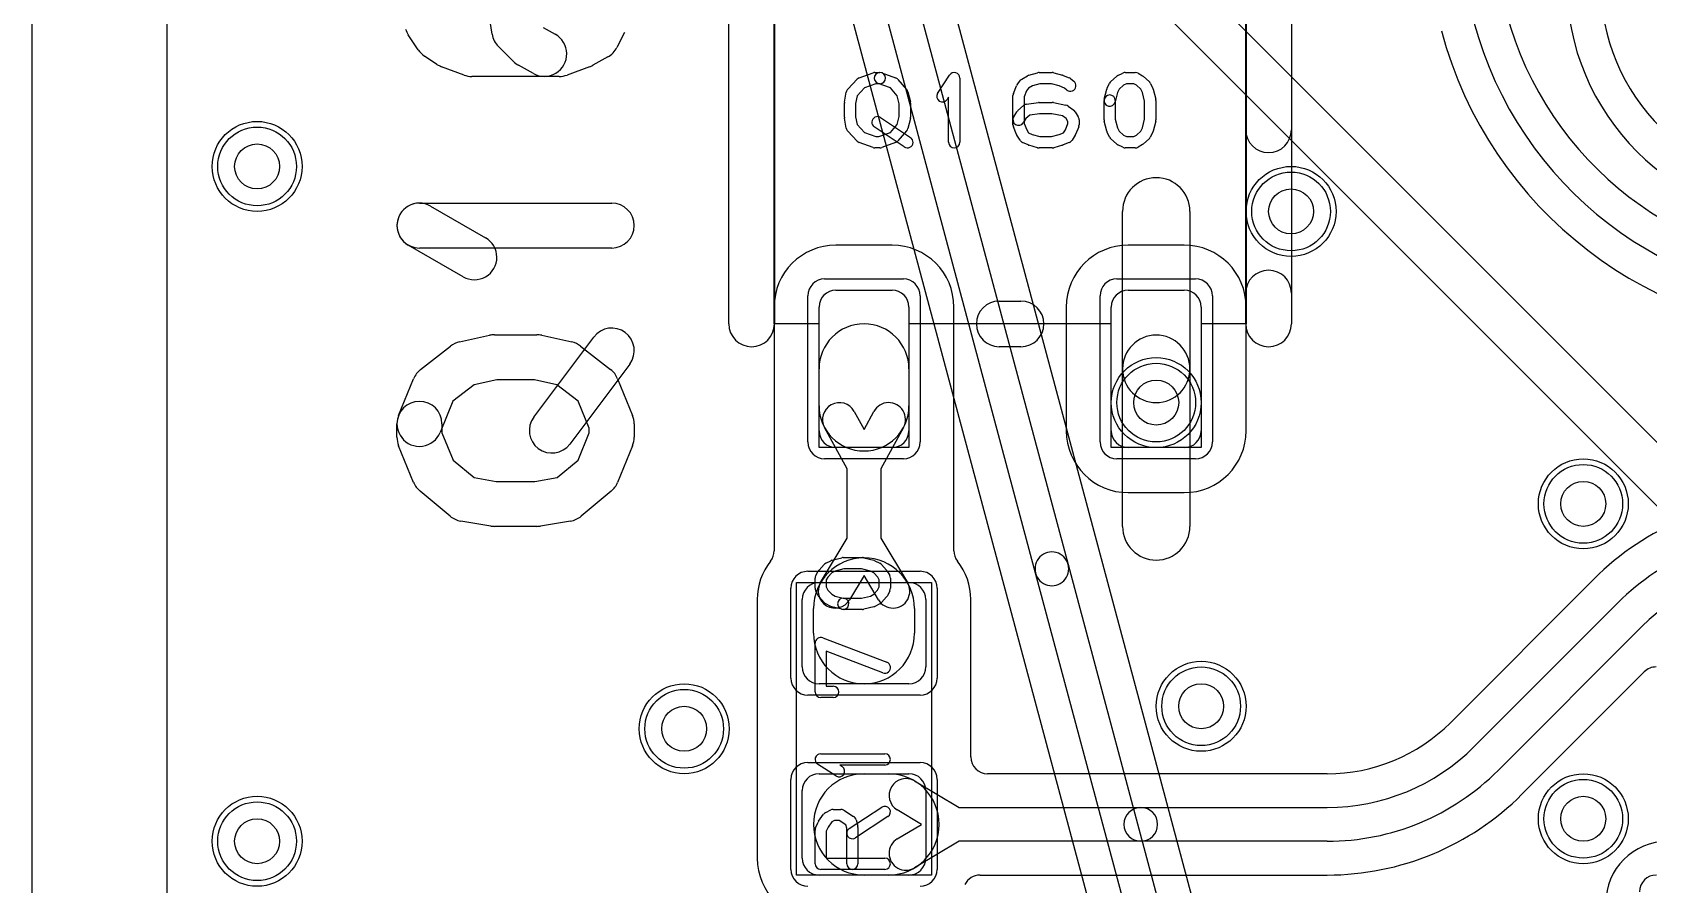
# Model space of a CAD drawing. Extents: x 0 to 20.5, y -0.5 to 20.
# Drawn here: x 0 to 7.19, y 6.81 to 10.6 of the extents above; entities that cross this region are included whole.
import ezdxf

# ---------------------------------------------------------------- set-up
doc = ezdxf.new("R2010")
doc.units = 0
for name, color, linetype in [('Hole', 1, 'CONTINUOUS'), ('L1', 3, 'CONTINUOUS'), ('L2', 3, 'CONTINUOUS'), ('L3', 3, 'CONTINUOUS'), ('L4', 3, 'CONTINUOUS'), ('MetalMask-A', 176, 'CONTINUOUS'), ('Outline', 7, 'CONTINUOUS'), ('PartsArea-A', 111, 'CONTINUOUS'), ('PartsSilk-A', 221, 'CONTINUOUS'), ('Resist-A', 2, 'CONTINUOUS'), ('Resist-B', 2, 'CONTINUOUS'), ('Silk-A', 140, 'CONTINUOUS')]:
    doc.layers.add(name, color=color, linetype=linetype)

msp = doc.modelspace()

# ---------------------------------------------------------------- linework, layer by layer
at = {"layer": 'Hole'}
for centre in [(1, 10), (5.6, 9.8), (5, 8.95), (6.9, 8.5), (5.2, 7.6), (2.9, 7.5), (6.9, 7.1), (1, 7)]:
    msp.add_circle(centre, 0.1, dxfattribs=at)
at = {"layer": 'L1'}
for p, q in [((0.60004, 0.9949), (0.60004, 14.325)), ((4.85, 9.1), (4.85, 9.8)), ((5.15, 9.8), (5.15, 9.1)), ((3.825, 9.65004), (3.575, 9.65004)), ((5.125, 9.65004), (4.875, 9.65004)), ((3.575, 9.45), (3.825, 9.45)), ((4.875, 9.45), (5.125, 9.45)), ((3.29996, 9.375), (3.29996, 8.29151)), ((3.5, 8.825), (3.5, 9.375)), ((3.9, 9.375), (3.9, 8.825)), ((4.10004, 8.29151), (4.10004, 9.375)), ((4.59996, 9.375), (4.59996, 8.825)), ((4.8, 8.825), (4.8, 9.375)), ((5.2, 9.375), (5.2, 8.825)), ((5.40004, 8.825), (5.40004, 9.375)), ((3.5, 8.935), (3.5, 9.1)), ((3.9, 9.1), (3.9, 8.935)), ((4.85, 8.4), (4.85, 9.1)), ((5.15, 9.1), (5.15, 8.4)), ((3.65615, 8.91096), (3.7, 8.83099)), ((3.7, 8.83099), (3.74385, 8.91096)), ((3.625, 8.65579), (3.52463, 8.83884)), ((3.87537, 8.83884), (3.775, 8.65579)), ((3.825, 8.75), (3.575, 8.75)), ((5.125, 8.75), (4.875, 8.75)), ((3.625, 8.3478), (3.625, 8.65579)), ((3.775, 8.65579), (3.775, 8.3478)), ((4.875, 8.54996), (5.125, 8.54996)), ((3.50684, 8.15), (3.625, 8.3478)), ((3.775, 8.3478), (3.89316, 8.15)), ((3.5, 8.15), (3.9, 8.15)), ((3.7, 8.18085), (3.63562, 8.07308)), ((3.76438, 8.07308), (3.7, 8.18085)), ((6.94799, 8.16623), (6.30877, 7.52702)), ((3.22496, 8.075), (3.22496, 6.925)), ((3.425, 7.775), (3.425, 8.075)), ((3.975, 8.075), (3.975, 7.775)), ((4.17504, 7.37504), (4.17504, 8.075)), ((6.41486, 7.42092), (7.05408, 8.06014)), ((3.475, 7.925), (3.475, 8.03461)), ((3.925, 8.03461), (3.925, 7.925)), ((7.16015, 7.95407), (6.52092, 7.31485)), ((3.9, 7.7), (3.5, 7.7)), ((6.62702, 7.20876), (7.17129, 7.75303)), ((3.5, 7.3), (3.9, 7.3)), ((3.7, 7.3), (3.80961, 7.3)), ((3.925, 7.26816), (4.1228, 7.15)), ((5.76079, 7.30004), (4.25004, 7.30004)), ((3.425, 6.925), (3.425, 7.225)), ((3.975, 7.225), (3.975, 6.925)), ((3.95585, 7.075), (3.84808, 7.13938)), ((4.1228, 7.15), (4.93144, 7.15)), ((4.93144, 7.15), (5.76079, 7.15)), ((3.84808, 7.01062), (3.95585, 7.075)), ((4.1228, 7), (3.925, 6.88184)), ((4.93144, 7), (4.1228, 7)), ((5.76079, 7), (4.93144, 7)), ((3.9, 6.85), (3.5, 6.85)), ((3.80961, 6.85), (3.7, 6.85)), ((4.21625, 6.84996), (5.76079, 6.84996))]:
    msp.add_line(p, q, dxfattribs=at)
for centre in [(1, 10), (5.6, 9.8), (5, 8.95), (6.9, 8.5), (5.2, 7.6), (2.9, 7.5), (6.9, 7.1), (1, 7)]:
    msp.add_circle(centre, 0.2, dxfattribs=at)
for centre, radius, start, end in [((7.9, 10.825), 1.075, 180, -90), ((7.9, 10.825), 0.925, 180, -90), ((8.03157, 11.075), 1.525, -164.999658, -90), ((8.03158, 11.07501), 1.82505, -164.999906, -90.000314), ((8.03157, 11.075), 1.675, -164.999681, -90), ((5, 9.8), 0.15, 0, 180), ((3.575, 9.375), 0.27504, 90, 180), ((3.825, 9.375), 0.27504, 0, 90), ((4.875, 9.375), 0.27504, 90, 180), ((5.125, 9.375), 0.27504, 0, 90), ((3.575, 9.375), 0.075, 90, 180), ((3.825, 9.375), 0.075, 0, 90), ((4.875, 9.375), 0.075, 90, 180), ((5.125, 9.375), 0.075, 0, 90), ((3.7, 9.1), 0.2, 0, 180), ((5, 9.1), 0.15, 0, 180), ((5, 9.1), 0.15, 180, 0), ((3.7, 8.935), 0.2, 180, 0), ((3.59039, 8.8749), 0.075, 28.738499, -151.262977), ((3.80961, 8.8749), 0.075, -28.738499, 151.262977), ((3.575, 8.825), 0.075, 180, -90), ((3.825, 8.825), 0.075, -90, 0), ((4.875, 8.825), 0.27504, 180, -90), ((4.875, 8.825), 0.075, 180, -90), ((5.125, 8.825), 0.27504, -90, 0), ((5.125, 8.825), 0.075, -90, 0), ((7.81423, 7.3), 1.22504, 90.000935, 135.000331), ((5, 8.4), 0.15, 180, 0), ((7.81422, 7.3), 1.075, 90.000533, 135), ((3.22496, 8.29151), 0.075, -38.210004, 0), ((4.17504, 8.29151), 0.075, 180, -141.789996), ((3.5, 8.07499), 0.27504, 141.788835, 179.997917), ((3.7, 8.03461), 0.225, 0, 180), ((3.9, 8.07499), 0.27504, 0.002083, 38.211165), ((7.81422, 7.3), 0.925, 90.000619, 135), ((3.5, 8.075), 0.075, 90, 180), ((3.57123, 8.11154), 0.075, 149.150224, -30.853009), ((3.82877, 8.11154), 0.075, -149.150224, 30.853009), ((3.9, 8.075), 0.075, 0, 90), ((3.7, 7.925), 0.225, 180, 0), ((3.5, 7.775), 0.075, 180, -90), ((3.9, 7.775), 0.075, -90, 0), ((7.22432, 7.7), 0.075, 90, 135), ((5.76079, 8.07501), 0.77497, -90, -45.000523), ((5.76079, 8.075), 0.925, -90, -45.000438), ((4.25004, 7.37504), 0.075, 180, -90), ((3.5, 7.225), 0.075, 90, 180), ((3.7, 7.075), 0.225, 90, -90), ((3.80961, 7.075), 0.225, -90, 90), ((3.88654, 7.20377), 0.075, 59.150224, -120.853009), ((3.9, 7.225), 0.075, 0, 90), ((5.76079, 8.075), 1.075, -90, -45.000754), ((5.76079, 8.075), 1.22504, -90, -45.000331), ((4.93144, 7.075), 0.075, 90, -90), ((4.93144, 7.075), 0.075, -90, 90), ((3.88654, 6.94623), 0.075, 120.849776, -59.146991), ((7.275, 6.725), 0.27504, 90, 180), ((3.5, 6.925), 0.27504, 180, -90), ((3.5, 6.925), 0.075, 180, -90), ((3.9, 6.925), 0.075, -90, 0), ((4.21625, 6.77496), 0.075, 90, 154.617124)]:
    msp.add_arc(centre, radius, start, end, dxfattribs=at)
at = {"layer": 'L2'}
msp.add_line((0.60004, 0.9949), (0.60004, 14.325), dxfattribs=at)
for centre in [(1, 10), (5.6, 9.8), (5, 8.95), (6.9, 8.5), (5.2, 7.6), (2.9, 7.5), (6.9, 7.1), (1, 7)]:
    msp.add_circle(centre, 0.2, dxfattribs=at)
at = {"layer": 'L3'}
msp.add_line((0.60004, 0.9949), (0.60004, 14.325), dxfattribs=at)
for centre in [(1, 10), (5.6, 9.8), (5, 8.95), (6.9, 8.5), (5.2, 7.6), (2.9, 7.5), (6.9, 7.1), (1, 7)]:
    msp.add_circle(centre, 0.2, dxfattribs=at)
at = {"layer": 'L4'}
for p, q in [((0.60004, 0.9949), (0.60004, 14.325)), ((4.46333, 8.1918), (3.39982, 12.1609)), ((3.5447, 12.19972), (4.60821, 8.23062)), ((5.82151, 4.28224), (3.70475, 12.18215)), ((3.26981, 12.06637), (5.38656, 4.16657)), ((8.30355, 7.69645), (4.34645, 11.65355)), ((4.205, 11.5121), (8.1621, 7.555)), ((4.60821, 8.23062), (5.67671, 4.24295)), ((5.53182, 4.20413), (4.46333, 8.1918))]:
    msp.add_line(p, q, dxfattribs=at)
for centre in [(1, 10), (5.6, 9.8), (5, 8.95), (6.9, 8.5), (5.2, 7.6), (2.9, 7.5), (6.9, 7.1), (1, 7)]:
    msp.add_circle(centre, 0.2, dxfattribs=at)
for start, end in [(14.999823, -165.00004), (-165.000177, 14.999869)]:
    msp.add_arc((4.53577, 8.21121), 0.075, start, end, dxfattribs=at)
at = {"layer": 'MetalMask-A'}
for p, q in [((3.575, 9.45), (3.825, 9.45)), ((4.875, 9.45), (5.125, 9.45)), ((3.5, 8.825), (3.5, 9.375)), ((3.9, 9.375), (3.9, 8.825)), ((4.8, 8.825), (4.8, 9.375)), ((5.2, 9.375), (5.2, 8.825)), ((3.825, 8.75), (3.575, 8.75)), ((5.125, 8.75), (4.875, 8.75)), ((3.5, 8.15), (3.9, 8.15)), ((3.425, 7.775), (3.425, 8.075)), ((3.975, 8.075), (3.975, 7.775)), ((3.9, 7.7), (3.5, 7.7)), ((3.5, 7.3), (3.9, 7.3)), ((3.425, 6.925), (3.425, 7.225)), ((3.975, 7.225), (3.975, 6.925)), ((3.9, 6.85), (3.5, 6.85))]:
    msp.add_line(p, q, dxfattribs=at)
for centre, start, end in [((3.575, 9.375), 90, 180), ((3.825, 9.375), 0, 90), ((4.875, 9.375), 90, 180), ((5.125, 9.375), 0, 90), ((3.575, 8.825), 180, -90), ((3.825, 8.825), -90, 0), ((4.875, 8.825), 180, -90), ((5.125, 8.825), -90, 0), ((3.5, 8.075), 90, 180), ((3.9, 8.075), 0, 90), ((3.5, 7.775), 180, -90), ((3.9, 7.775), -90, 0), ((3.5, 7.225), 90, 180), ((3.9, 7.225), 0, 90), ((3.5, 6.925), 180, -90), ((3.9, 6.925), -90, 0)]:
    msp.add_arc(centre, 0.075, start, end, dxfattribs=at)
at = {"layer": 'Outline'}
msp.add_line((0, 1), (0, 15), dxfattribs=at)
at = {"layer": 'PartsArea-A'}
for p, q in [((3.3, 9.3), (3.3, 11.1)), ((5.4, 11.1), (5.4, 9.3)), ((3.5, 9.3), (3.3, 9.3)), ((3.5, 8.75), (3.5, 9.3)), ((4.8, 9.3), (3.9, 9.3)), ((3.9, 9.3), (3.9, 8.75)), ((4.8, 8.75), (4.8, 9.3)), ((5.4, 9.3), (5.2, 9.3)), ((5.2, 9.3), (5.2, 8.75)), ((3.9, 8.75), (3.5, 8.75)), ((5.2, 8.75), (4.8, 8.75)), ((3.4, 6.85), (3.4, 8.15)), ((3.4, 8.15), (4, 8.15)), ((4, 8.15), (4, 6.85)), ((4, 6.85), (3.4, 6.85))]:
    msp.add_line(p, q, dxfattribs=at)
at = {"layer": 'PartsSilk-A'}
for p, q in [((3.0984, 9.3), (3.0984, 11.1)), ((5.6016, 11.1), (5.6016, 9.3)), ((3.3016, 10.9984), (3.3016, 9.3)), ((5.3984, 9.3), (5.3984, 10.9984)), ((3.62759, 10.34303), (3.66926, 10.38747)), ((3.67896, 10.39387), (3.74007, 10.41609)), ((3.75301, 10.36759), (3.70165, 10.34891)), ((3.74861, 10.41759), (3.77083, 10.41759)), ((3.77083, 10.36759), (3.75301, 10.36759)), ((3.81736, 10.34907), (3.76229, 10.36909)), ((3.77937, 10.41609), (3.84048, 10.39387)), ((3.85075, 10.38683), (3.88964, 10.34239)), ((4.02763, 10.3247), (4.08041, 10.40618)), ((4.12639, 10.39259), (4.12639, 10.10741)), ((4.36442, 10.32442), (4.37831, 10.35776)), ((4.38139, 10.36315), (4.39528, 10.38167)), ((4.40254, 10.38818), (4.42754, 10.40299)), ((4.45025, 10.35833), (4.4323, 10.34769)), ((4.43341, 10.40552), (4.4723, 10.41663)), ((4.48267, 10.36759), (4.45025, 10.35833)), ((4.47917, 10.41759), (4.5375, 10.41759)), ((4.534, 10.36759), (4.48267, 10.36759)), ((4.56829, 10.35779), (4.534, 10.36759)), ((4.54437, 10.41663), (4.58326, 10.40552)), ((4.59145, 10.34853), (4.56829, 10.35779)), ((4.58567, 10.40469), (4.61345, 10.39358)), ((4.61979, 10.38989), (4.63368, 10.37878)), ((4.78181, 10.34822), (4.79292, 10.37044)), ((4.79867, 10.37795), (4.82367, 10.40017)), ((4.8291, 10.40384), (4.85132, 10.41495)), ((4.85442, 10.3606), (4.83549, 10.34377)), ((4.8684, 10.36759), (4.85442, 10.3606)), ((4.8625, 10.41759), (4.90694, 10.41759)), ((4.9003, 10.36759), (4.8684, 10.36759)), ((4.91173, 10.36106), (4.9003, 10.36759)), ((4.93118, 10.34377), (4.91173, 10.36106)), ((4.91934, 10.4143), (4.93879, 10.40319)), ((4.943, 10.40017), (4.968, 10.37795)), ((4.97375, 10.37044), (4.98486, 10.34822)), ((3.61293, 10.28608), (3.62126, 10.33053)), ((3.66906, 10.31415), (3.6625, 10.27916)), ((3.70165, 10.34891), (3.66906, 10.31415)), ((3.84804, 10.31401), (3.81736, 10.34907)), ((3.85694, 10.2784), (3.84804, 10.31401)), ((3.89508, 10.33199), (3.90619, 10.28754)), ((4.07639, 10.30801), (4.06959, 10.29752)), ((4.07639, 10.10741), (4.07639, 10.30801)), ((4.3625, 10.18519), (4.3625, 10.31481)), ((4.42327, 10.33565), (4.4125, 10.30981)), ((4.4125, 10.30981), (4.4125, 10.19019)), ((4.42291, 10.27661), (4.47569, 10.28402)), ((4.4323, 10.34769), (4.42327, 10.33565)), ((4.47917, 10.28426), (4.5375, 10.28426)), ((4.5424, 10.28377), (4.59796, 10.27266)), ((4.60244, 10.33974), (4.59145, 10.34853)), ((4.76806, 10.20741), (4.76806, 10.29259)), ((4.76881, 10.29865), (4.77992, 10.3431)), ((4.82776, 10.32831), (4.81731, 10.28653)), ((4.81806, 10.29259), (4.81806, 10.21049)), ((4.83549, 10.34377), (4.82776, 10.32831)), ((4.93891, 10.32831), (4.93118, 10.34377)), ((4.94861, 10.28951), (4.93891, 10.32831)), ((4.94861, 10.21049), (4.94861, 10.28951)), ((4.98675, 10.3431), (4.99786, 10.29865)), ((4.99861, 10.29259), (4.99861, 10.20741)), ((3.6125, 10.21852), (3.6125, 10.28148)), ((3.62126, 10.16947), (3.61293, 10.21392)), ((3.6625, 10.27916), (3.6625, 10.22084)), ((3.6625, 10.22084), (3.66906, 10.18585)), ((3.77359, 10.2171), (3.90693, 10.12821)), ((3.84804, 10.18599), (3.85694, 10.2216)), ((3.85694, 10.2216), (3.85694, 10.2784)), ((3.90619, 10.21246), (3.89508, 10.16801)), ((3.90694, 10.28148), (3.90694, 10.21852)), ((4.3663, 10.22066), (4.38019, 10.24288)), ((4.38478, 10.24832), (4.40978, 10.27054)), ((4.42068, 10.21333), (4.4087, 10.19416)), ((4.43735, 10.22814), (4.42068, 10.21333)), ((4.48092, 10.23426), (4.43735, 10.22814)), ((4.53502, 10.23426), (4.48092, 10.23426)), ((4.58267, 10.22473), (4.53502, 10.23426)), ((4.59937, 10.21236), (4.58267, 10.22473)), ((4.60694, 10.20024), (4.59937, 10.21236)), ((4.60794, 10.26824), (4.63294, 10.24972)), ((4.63926, 10.24287), (4.65314, 10.22065)), ((3.66926, 10.11253), (3.62759, 10.15697)), ((3.66906, 10.18585), (3.70165, 10.15109)), ((3.70165, 10.15109), (3.75301, 10.13241)), ((3.87919, 10.08661), (3.74585, 10.1755)), ((3.76643, 10.13241), (3.81736, 10.15093)), ((3.81736, 10.15093), (3.84804, 10.18599)), ((3.88964, 10.15761), (3.85075, 10.11317)), ((4.37831, 10.14224), (4.36442, 10.17558)), ((4.4125, 10.19019), (4.42368, 10.16336)), ((4.42368, 10.16336), (4.43242, 10.14937)), ((4.43242, 10.14937), (4.44883, 10.14208)), ((4.44883, 10.14208), (4.48267, 10.13241)), ((4.534, 10.13241), (4.56829, 10.14221)), ((4.56829, 10.14221), (4.5873, 10.14981)), ((4.5873, 10.14981), (4.59577, 10.16336)), ((4.59577, 10.16336), (4.60694, 10.19019)), ((4.60694, 10.19019), (4.60694, 10.20024)), ((4.65502, 10.17558), (4.64114, 10.14224)), ((4.65694, 10.20741), (4.65694, 10.18519)), ((4.77992, 10.1569), (4.76881, 10.20135)), ((4.79292, 10.12956), (4.78181, 10.15178)), ((4.81806, 10.21049), (4.82776, 10.17169)), ((4.82776, 10.17169), (4.83549, 10.15623)), ((4.83549, 10.15623), (4.85442, 10.1394)), ((4.85442, 10.1394), (4.8684, 10.13241)), ((4.91173, 10.13894), (4.93118, 10.15623)), ((4.93118, 10.15623), (4.93891, 10.17169)), ((4.93891, 10.17169), (4.94861, 10.21049)), ((4.98486, 10.15178), (4.97375, 10.12956)), ((4.99786, 10.20135), (4.98675, 10.1569)), ((3.74007, 10.08391), (3.67896, 10.10613)), ((3.77083, 10.08241), (3.74861, 10.08241)), ((3.75301, 10.13241), (3.76643, 10.13241)), ((3.84048, 10.10613), (3.77937, 10.08391)), ((4.39408, 10.11638), (4.38019, 10.1386)), ((4.43013, 10.09567), (4.40513, 10.10678)), ((4.4723, 10.08337), (4.43341, 10.09448)), ((4.5375, 10.08241), (4.47917, 10.08241)), ((4.48267, 10.13241), (4.534, 10.13241)), ((4.58326, 10.09448), (4.54437, 10.08337)), ((4.61345, 10.10642), (4.58567, 10.09531)), ((4.63926, 10.1386), (4.62537, 10.11638)), ((4.82367, 10.09983), (4.79867, 10.12205)), ((4.85132, 10.08505), (4.8291, 10.09616)), ((4.90694, 10.08241), (4.8625, 10.08241)), ((4.8684, 10.13241), (4.9003, 10.13241)), ((4.9003, 10.13241), (4.91173, 10.13894)), ((4.93879, 10.09681), (4.91934, 10.0857)), ((4.968, 10.12205), (4.943, 10.09983)), ((4.3016, 9.4016), (4.3984, 9.4016)), ((4.3984, 9.1984), (4.3016, 9.1984)), ((3.4857, 8.18184), (3.49681, 8.20129)), ((3.49983, 8.2055), (3.52205, 8.2305)), ((3.52956, 8.23625), (3.55178, 8.24736)), ((3.57169, 8.20141), (3.55623, 8.19368)), ((3.5569, 8.24925), (3.60135, 8.26036)), ((3.61049, 8.21111), (3.57169, 8.20141)), ((3.60741, 8.26111), (3.69259, 8.26111)), ((3.68951, 8.21111), (3.61049, 8.21111)), ((3.72831, 8.20141), (3.68951, 8.21111)), ((3.69865, 8.26036), (3.7431, 8.24925)), ((3.74377, 8.19368), (3.72831, 8.20141)), ((3.74822, 8.24736), (3.77044, 8.23625)), ((3.77795, 8.2305), (3.80017, 8.2055)), ((3.80319, 8.20129), (3.8143, 8.18184)), ((3.48241, 8.125), (3.48241, 8.16944)), ((3.53894, 8.17423), (3.53241, 8.1628)), ((3.53241, 8.1628), (3.53241, 8.1309)), ((3.53241, 8.1309), (3.5394, 8.11692)), ((3.55623, 8.19368), (3.53894, 8.17423)), ((3.76106, 8.17423), (3.74377, 8.19368)), ((3.7606, 8.11692), (3.76759, 8.1309)), ((3.76759, 8.1628), (3.76106, 8.17423)), ((3.76759, 8.1309), (3.76759, 8.1628)), ((3.81759, 8.16944), (3.81759, 8.125)), ((3.49616, 8.0916), (3.48505, 8.11382)), ((3.52205, 8.06117), (3.49983, 8.08617)), ((3.55178, 8.04431), (3.52956, 8.05542)), ((3.5394, 8.11692), (3.55623, 8.09799)), ((3.55623, 8.09799), (3.57169, 8.09026)), ((3.57169, 8.09026), (3.61347, 8.07981)), ((3.60741, 8.08056), (3.68951, 8.08056)), ((3.68951, 8.08056), (3.72831, 8.09026)), ((3.72831, 8.09026), (3.74377, 8.09799)), ((3.74377, 8.09799), (3.7606, 8.11692)), ((3.77044, 8.05542), (3.74822, 8.04431)), ((3.80017, 8.08617), (3.77795, 8.06117)), ((3.81495, 8.11382), (3.80384, 8.0916)), ((3.60135, 8.03131), (3.5569, 8.04242)), ((3.69259, 8.03056), (3.60741, 8.03056)), ((3.7431, 8.04242), (3.69865, 8.03131)), ((3.48241, 7.66389), (3.48241, 7.88056)), ((3.51629, 7.90393), (3.80147, 7.79559)), ((3.78371, 7.74885), (3.53241, 7.84432)), ((3.53241, 7.84432), (3.53241, 7.68889)), ((3.56296, 7.63889), (3.50741, 7.63889)), ((3.53241, 7.68889), (3.56296, 7.68889)), ((3.5753, 7.29013), (3.49382, 7.34291)), ((3.50741, 7.38889), (3.79259, 7.38889)), ((3.79259, 7.33889), (3.59199, 7.33889)), ((3.59199, 7.33889), (3.60248, 7.33209)), ((3.4983, 7.0897), (3.52052, 7.12026)), ((3.52956, 7.12792), (3.55178, 7.13903)), ((3.56296, 7.14167), (3.5963, 7.14167)), ((3.60955, 7.13787), (3.65399, 7.11009)), ((3.63447, 7.05703), (3.77891, 7.15148)), ((3.48241, 6.9), (3.48241, 7.05)), ((3.48456, 7.06015), (3.49567, 7.08515)), ((3.54029, 7.06243), (3.53241, 7.0447)), ((3.55737, 7.08593), (3.54029, 7.06243)), ((3.56886, 7.09167), (3.55737, 7.08593)), ((3.58913, 7.09167), (3.56886, 7.09167)), ((3.61913, 7.07292), (3.58913, 7.09167)), ((3.62315, 7.05783), (3.61913, 7.07292)), ((3.62315, 6.9), (3.62315, 7.05783)), ((3.80627, 7.10964), (3.66183, 7.01519)), ((3.6649, 7.09533), (3.67231, 7.06755)), ((3.67315, 7.06111), (3.67315, 6.9)), ((3.53241, 7.0447), (3.53241, 6.925)), ((3.53241, 6.925), (3.79259, 6.925)), ((3.79259, 6.875), (3.50741, 6.875))]:
    msp.add_line(p, q, dxfattribs=at)
for centre, radius, start, end in [((3.6875, 10.37037), 0.025, 109.97136, 136.84761), ((3.74861, 10.39259), 0.025, 90, 109.97136), ((3.77083, 10.39259), 0.025, 70.02864, -109.981601), ((3.77083, 10.39259), 0.025, -90, 90), ((3.83194, 10.37037), 0.025, 41.188082, 70.02864), ((4.10139, 10.39259), 0.025, 0, 147.066193), ((4.40139, 10.34815), 0.025, 143.130102, 157.394238), ((4.41528, 10.36667), 0.025, 120.637524, 143.130102), ((4.44028, 10.38148), 0.025, 105.948544, 120.637524), ((4.47917, 10.39259), 0.025, 90, 105.948544), ((4.5375, 10.39259), 0.025, 74.051456, 90), ((4.57639, 10.38148), 0.025, 68.207103, 74.051456), ((4.61806, 10.35926), 0.025, -128.666967, 51.345223), ((4.60417, 10.37037), 0.025, 51.333033, 68.207103), ((4.81528, 10.35926), 0.025, 131.627831, 153.434949), ((4.84028, 10.38148), 0.025, 116.565051, 131.62783), ((4.8625, 10.39259), 0.025, 90, 116.565051), ((4.90694, 10.39259), 0.025, 60.266489, 90), ((4.92639, 10.38148), 0.025, 48.372169, 60.266489), ((4.95139, 10.35926), 0.025, 26.565051, 48.37217), ((3.6375, 10.28148), 0.025, 169.395833, 180), ((3.64583, 10.32593), 0.025, 136.84761, 169.395833), ((3.87083, 10.32593), 0.025, 14.030684, 41.188082), ((3.88194, 10.28148), 0.025, 0, 14.030684), ((4.04861, 10.31111), 0.025, 147.066457, -32.933807), ((4.3875, 10.31481), 0.025, 157.394238, 180), ((4.47917, 10.25926), 0.025, 90, 98.000474), ((4.5375, 10.25926), 0.025, 78.694563, 90), ((4.79306, 10.29259), 0.025, 0, 180), ((4.79306, 10.29259), 0.025, 165.969316, -14.03321), ((4.80417, 10.33704), 0.025, 153.434949, 165.969316), ((4.9625, 10.33704), 0.025, 14.030684, 26.565051), ((4.97361, 10.29259), 0.025, 0, 14.030684), ((3.6375, 10.21852), 0.025, 180, -169.395833), ((3.75972, 10.1963), 0.025, 56.303576, -123.689076), ((3.88194, 10.21852), 0.025, -14.030684, 0), ((4.3875, 10.20741), 0.025, 147.994617, -32.010019), ((4.40139, 10.22963), 0.025, 131.627831, 147.994617), ((4.42639, 10.25185), 0.025, 98.000474, 131.62783), ((4.59306, 10.24815), 0.025, 53.473873, 78.694563), ((4.61806, 10.22963), 0.025, 31.985944, 53.473873), ((4.63194, 10.20741), 0.025, 0, 31.985944), ((3.64583, 10.17407), 0.025, -169.395833, -136.84761), ((3.87083, 10.17407), 0.025, -41.188082, -14.030684), ((4.3875, 10.18519), 0.025, 180, -157.394238), ((4.40139, 10.15185), 0.025, -157.394238, -147.994617), ((4.61806, 10.15185), 0.025, -32.005383, -22.605762), ((4.63194, 10.18519), 0.025, -22.605762, 0), ((4.79306, 10.20741), 0.025, 180, -165.969316), ((4.80417, 10.16296), 0.025, -165.969316, -153.434949), ((4.9625, 10.16296), 0.025, -26.565051, -14.030684), ((4.97361, 10.20741), 0.025, -14.030684, 0), ((3.6875, 10.12963), 0.025, -136.84761, -109.97136), ((3.74861, 10.10741), 0.025, -109.97136, -90), ((3.77083, 10.10741), 0.025, -90, -70.02864), ((3.83194, 10.12963), 0.025, -70.02864, -41.188082), ((3.89306, 10.10741), 0.025, -123.696424, 56.310924), ((4.10139, 10.10741), 0.025, 180, 0), ((4.41528, 10.12963), 0.025, -147.994617, -113.950855), ((4.44028, 10.11852), 0.025, -113.950855, -105.948544), ((4.47917, 10.10741), 0.025, -105.948544, -90), ((4.5375, 10.10741), 0.025, -90, -74.051456), ((4.57639, 10.11852), 0.025, -74.051456, -68.207103), ((4.60417, 10.12963), 0.025, -68.207103, -32.005383), ((4.81528, 10.14074), 0.025, -153.434949, -131.62783), ((4.84028, 10.11852), 0.025, -131.627831, -116.565051), ((4.8625, 10.10741), 0.025, -116.565051, -90), ((4.90694, 10.10741), 0.025, -90, -60.266489), ((4.92639, 10.11852), 0.025, -60.266489, -48.37217), ((4.95139, 10.14074), 0.025, -48.372169, -26.565051), ((4.3016, 9.3), 0.1016, 90, -90), ((4.3984, 9.3), 0.1016, -90, 90), ((3.2, 9.3), 0.1016, 180, 0), ((5.5, 9.3), 0.1016, 180, 0), ((3.51852, 8.18889), 0.025, 138.372169, 150.266489), ((3.54074, 8.21389), 0.025, 116.565051, 138.37217), ((3.56296, 8.225), 0.025, 104.030684, 116.565051), ((3.60741, 8.23611), 0.025, 90, 104.030684), ((3.69259, 8.23611), 0.025, 75.969316, 90), ((3.73704, 8.225), 0.025, 63.434949, 75.969316), ((3.75926, 8.21389), 0.025, 41.627831, 63.434949), ((3.78148, 8.18889), 0.025, 29.733511, 41.62783), ((3.50741, 8.16944), 0.025, 150.266489, 180), ((3.79259, 8.16944), 0.025, 0, 29.733511), ((3.50741, 8.125), 0.025, 180, -153.434949), ((3.51852, 8.10278), 0.025, -153.434949, -138.37217), ((3.54074, 8.07778), 0.025, -138.372169, -116.565051), ((3.60741, 8.05556), 0.025, 90, -90), ((3.60741, 8.05556), 0.025, -104.030684, 75.96679), ((3.75926, 8.07778), 0.025, -63.434949, -41.62783), ((3.78148, 8.10278), 0.025, -41.627831, -26.565051), ((3.79259, 8.125), 0.025, -26.565051, 0), ((3.56296, 8.06667), 0.025, -116.565051, -104.030684), ((3.69259, 8.05556), 0.025, -90, -75.969316), ((3.73704, 8.06667), 0.025, -75.969316, -63.434949), ((3.50741, 7.88056), 0.025, 69.194494, 180), ((3.79259, 7.77222), 0.025, -110.805506, 69.198195), ((3.50741, 7.66389), 0.025, 180, -90), ((3.56296, 7.66389), 0.025, -90, 90), ((3.50741, 7.36389), 0.025, 90, -122.933807), ((3.79259, 7.36389), 0.025, -90, 90), ((3.58889, 7.31111), 0.025, -122.933543, 57.066193), ((3.54074, 7.10556), 0.025, 116.565051, 143.979316), ((3.56296, 7.11667), 0.025, 90, 116.565051), ((3.5963, 7.11667), 0.025, 57.994617, 90), ((3.79259, 7.13056), 0.025, -56.818537, 123.180863), ((3.50741, 7.05), 0.025, 156.049145, 180), ((3.51852, 7.075), 0.025, 143.982737, 156.039637), ((3.64815, 7.03611), 0.025, 123.181463, -56.819137), ((3.64074, 7.08889), 0.025, 14.925513, 57.989981), ((3.64815, 7.06111), 0.025, 0, 14.935268), ((3.79259, 6.9), 0.025, -90, 90), ((3.50741, 6.9), 0.025, 180, -90), ((3.64815, 6.9), 0.025, 180, 0)]:
    msp.add_arc(centre, radius, start, end, dxfattribs=at)
at = {"layer": 'Resist-A'}
for p, q in [((3.525, 9.5), (3.875, 9.5)), ((4.825, 9.5), (5.175, 9.5)), ((3.45, 8.775), (3.45, 9.425)), ((3.95, 9.425), (3.95, 8.775)), ((4.75, 8.775), (4.75, 9.425)), ((5.25, 9.425), (5.25, 8.775)), ((3.875, 8.7), (3.525, 8.7)), ((5.175, 8.7), (4.825, 8.7)), ((3.45, 8.2), (3.95, 8.2)), ((3.375, 7.725), (3.375, 8.125)), ((4.025, 8.125), (4.025, 7.725)), ((3.95, 7.65), (3.45, 7.65)), ((3.45, 7.35), (3.95, 7.35)), ((3.375, 6.875), (3.375, 7.275)), ((4.025, 7.275), (4.025, 6.875))]:
    msp.add_line(p, q, dxfattribs=at)
for centre in [(1, 10), (5.6, 9.8), (5, 8.95), (6.9, 8.5), (5.2, 7.6), (2.9, 7.5), (6.9, 7.1), (1, 7)]:
    msp.add_circle(centre, 0.175, dxfattribs=at)
for centre, start, end in [((3.525, 9.425), 90, 180), ((3.875, 9.425), 0, 90), ((4.825, 9.425), 90, 180), ((5.175, 9.425), 0, 90), ((3.525, 8.775), 180, -90), ((3.875, 8.775), -90, 0), ((4.825, 8.775), 180, -90), ((5.175, 8.775), -90, 0), ((3.45, 8.125), 90, 180), ((3.95, 8.125), 0, 90), ((3.45, 7.725), 180, -90), ((3.95, 7.725), -90, 0), ((3.45, 7.275), 90, 180), ((3.95, 7.275), 0, 90), ((3.45, 6.875), 180, -90), ((3.95, 6.875), -90, 0), ((7.225, 6.775), 90, 180)]:
    msp.add_arc(centre, 0.075, start, end, dxfattribs=at)
at = {"layer": 'Resist-B'}
for centre in [(1, 10), (5.6, 9.8), (5, 8.95), (6.9, 8.5), (5.2, 7.6), (2.9, 7.5), (6.9, 7.1), (1, 7)]:
    msp.add_circle(centre, 0.175, dxfattribs=at)
at = {"layer": 'Silk-A'}
for p, q in [((5.6016, 11.1), (5.6016, 10.16308)), ((3.0984, 9.3), (3.0984, 11.07234)), ((3.3016, 11.07234), (3.3016, 9.3)), ((5.3984, 10.16308), (5.3984, 10.9984)), ((2.04566, 10.58811), (2.02344, 10.72885)), ((1.71679, 10.51861), (1.67235, 10.58528)), ((2.27191, 10.61766), (2.32635, 10.58742)), ((2.63389, 10.59602), (2.60056, 10.52935)), ((2.1404, 10.46632), (2.07373, 10.53298)), ((1.8001, 10.45383), (1.74454, 10.49086)), ((1.92083, 10.40623), (1.82083, 10.44327)), ((2.22921, 10.41258), (2.16254, 10.44962)), ((2.47917, 10.44327), (2.37917, 10.40623)), ((2.55967, 10.48665), (2.493, 10.44962)), ((2.34444, 10.4), (1.95556, 10.4)), ((1.72222, 9.83704), (2.57778, 9.83704)), ((1.77212, 9.8237), (2.01657, 9.68296)), ((1.91677, 9.50964), (1.67232, 9.65038)), ((2.57778, 9.63704), (1.72222, 9.63704)), ((5.3984, 9.3), (5.3984, 9.43692)), ((5.6016, 9.43692), (5.6016, 9.3)), ((4.3016, 9.4016), (4.3984, 9.4016)), ((1.90053, 9.21984), (2.03387, 9.24947)), ((2.05556, 9.25185), (2.24444, 9.25185)), ((2.23111, 8.88593), (2.49778, 9.24148)), ((2.26613, 9.24947), (2.39947, 9.21984)), ((1.7275, 9.09746), (1.86083, 9.20116)), ((2.43917, 9.20116), (2.5725, 9.09746)), ((4.3984, 9.1984), (4.3016, 9.1984)), ((2.65778, 9.12148), (2.39111, 8.76593)), ((1.62967, 8.89343), (1.69634, 9.05639)), ((1.96586, 9.02948), (1.87134, 8.95596)), ((2.06654, 9.05185), (1.96586, 9.02948)), ((2.23346, 9.05185), (2.06654, 9.05185)), ((2.33414, 9.02948), (2.23346, 9.05185)), ((2.42866, 8.95596), (2.33414, 9.02948)), ((2.60366, 9.05639), (2.67033, 8.89343)), ((1.87134, 8.95596), (1.81477, 8.81769)), ((2.47778, 8.8359), (2.42866, 8.95596)), ((1.62222, 8.7963), (1.62222, 8.85556)), ((1.82222, 8.85556), (1.82222, 8.81596)), ((2.67778, 8.85556), (2.67778, 8.7963)), ((1.82222, 8.81596), (1.87202, 8.69422)), ((2.42798, 8.69422), (2.47778, 8.81596)), ((2.47778, 8.81596), (2.47778, 8.8359)), ((1.69634, 8.59547), (1.62967, 8.75844)), ((2.67033, 8.75844), (2.60366, 8.59547)), ((1.87202, 8.69422), (1.96541, 8.6164)), ((2.33459, 8.6164), (2.42798, 8.69422)), ((1.96541, 8.6164), (2.06384, 8.6)), ((2.06384, 8.6), (2.23616, 8.6)), ((2.23616, 8.6), (2.33459, 8.6164)), ((1.8582, 8.4454), (1.72487, 8.55651)), ((2.57513, 8.55651), (2.4418, 8.4454)), ((2.03912, 8.40136), (1.90578, 8.42358)), ((2.39422, 8.42358), (2.26088, 8.40136)), ((2.24444, 8.4), (2.05556, 8.4))]:
    msp.add_line(p, q, dxfattribs=at)
for centre, radius, start, end in [((1.75556, 10.64074), 0.1, -162.175656, -146.316289), ((2.14444, 10.6037), 0.1, -171.031246, -134.995949), ((2.27778, 10.5), 0.1, -119.056274, 60.944666), ((1.8, 10.57407), 0.1, -146.316289, -123.683711), ((2.51111, 10.57407), 0.1, -60.948735, -26.562489), ((1.85556, 10.53704), 0.1, -123.683711, -110.323336), ((2.21111, 10.53704), 0.1, -134.995949, -119.056273), ((2.44444, 10.53704), 0.1, -69.676664, -60.948735), ((1.95556, 10.5), 0.1, -110.323336, -90), ((2.34444, 10.5), 0.1, -90, -69.676664), ((5.5, 10.16308), 0.1016, 180, 0), ((1.72222, 9.73704), 0.1, 60.066081, -119.930818), ((1.72222, 9.73704), 0.1, 90, -90), ((2.57778, 9.73704), 0.1, -90, 90), ((1.96667, 9.5963), 0.1, -119.933919, 60.069182), ((5.5, 9.43692), 0.1016, 0, 180), ((4.3016, 9.3), 0.1016, 90, -90), ((4.3984, 9.3), 0.1016, -90, 90), ((2.57778, 9.18148), 0.1, -36.869898, 143.129329), ((3.2, 9.3), 0.1016, 180, 0), ((5.5, 9.3), 0.1016, 180, 0), ((1.92222, 9.12222), 0.1, 102.526943, 127.871466), ((2.05556, 9.15185), 0.1, 90, 102.526943), ((2.24444, 9.15185), 0.1, 77.473057, 90), ((2.37778, 9.12222), 0.1, 52.128534, 77.473057), ((1.78889, 9.01852), 0.1, 127.871466, 157.746396), ((2.51111, 9.01852), 0.1, 22.253604, 52.128534), ((1.72222, 8.85556), 0.1, 0, 180), ((1.72222, 8.85556), 0.1, 157.746396, -22.250393), ((2.31111, 8.82593), 0.1, 143.130102, -36.870671), ((2.57778, 8.85556), 0.1, 0, 22.253604), ((1.72222, 8.7963), 0.1, 180, -157.751699), ((2.57778, 8.7963), 0.1, -22.2483, 0), ((1.78889, 8.63333), 0.1, -157.7517, -129.807038), ((2.51111, 8.63333), 0.1, -50.192962, -22.248301), ((1.92222, 8.52222), 0.1, -129.807038, -99.462322), ((2.37778, 8.52222), 0.1, -80.537678, -50.192962), ((2.05556, 8.5), 0.1, -99.462322, -90), ((2.24444, 8.5), 0.1, -90, -80.537678)]:
    msp.add_arc(centre, radius, start, end, dxfattribs=at)

doc.saveas('drawing.dxf')
